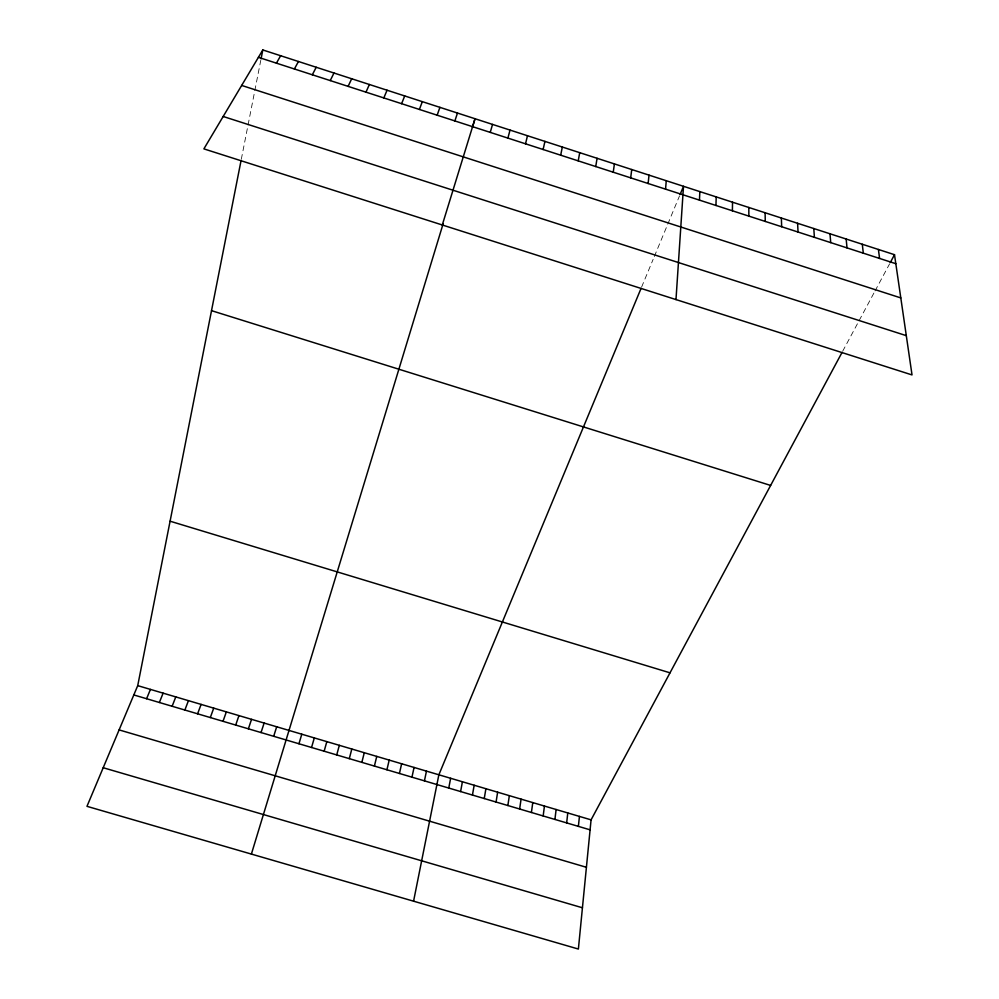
<?xml version="1.0" encoding="UTF-8"?>
<svg xmlns="http://www.w3.org/2000/svg" width="999" height="999" viewBox="0 0 999 999"><rect width="100%" height="100%" fill="white"/><g stroke="black" fill="none" stroke-linecap="round" stroke-linejoin="round"><path stroke-width="0.75" stroke-dasharray="5 3.75" d="M241.296 159.328L247.777 126.411M248.052 125.012L260.776 60.34M641.583 287.138L653.134 259.353M654.32 256.518L679.52 195.879M842.632 351.323L858.391 321.978M859.115 320.617L874.362 292.207M875.049 290.934L889.585 263.873"/><path stroke-width="1.5" d="M732.404 210.801L732.529 202.198M715.946 205.469L716.208 196.915M699.45 200.125L699.862 191.608M675.986 299.588L683.503 186.313L680.094 194.505M665.546 189.148L666.271 180.719M841.932 352.622L591.071 819.854L578.384 949.05L86.975 806.33L137.725 685.639L241.009 160.802M648.139 183.516L649.013 175.125M578.384 826.373L579.432 816.408M566.658 822.901L567.782 812.961M554.92 819.43L556.118 809.515M630.694 177.859L631.73 169.53M543.169 815.958L544.443 806.056M531.418 812.487L532.767 802.597M613.236 172.215L614.41 163.911M519.642 809.003L521.066 799.138M507.854 805.519L509.353 795.666M496.066 802.035L497.639 792.195M595.741 166.546L597.077 158.292M484.253 798.551L485.901 788.723M472.44 795.054L474.163 785.251M578.221 160.876L579.72 152.672M460.601 791.558L462.412 781.767M448.763 788.049L450.636 778.283M261.064 58.854L262.812 49.95L894.505 254.695L912.025 374.925L203.883 148.876L262.812 49.95M413.574 901.185L438.861 774.799L641.021 288.486M560.676 155.195L562.337 147.028M424.438 780.856L426.461 771.128M411.95 777.172L414.061 767.457M543.119 149.513L544.93 141.396M399.438 773.476L401.635 763.773M386.925 769.767L389.198 760.089M525.524 143.806L527.484 135.739M374.4 766.071L376.748 756.405M361.85 762.362L364.285 752.722M349.3 758.653L351.81 749.025M507.892 138.112L510.027 130.082M336.725 754.932L339.323 745.329M324.151 751.211L326.823 741.633M490.247 132.392L492.532 124.413M311.551 747.489L314.31 737.924M298.951 743.768L301.785 734.215M443.131 223.764L251.386 854.083M472.427 127.285L475.024 118.731L442.282 224.975M273.689 736.3L276.686 726.785M261.039 732.554L264.123 723.064M454.87 120.941L457.48 113.049M248.376 728.82L251.548 719.342M235.702 725.062L238.948 715.609M223.014 721.315L226.348 711.875M437.15 115.197L439.91 107.355M210.314 717.557L213.724 708.141M197.602 713.798L201.099 704.407M419.393 109.453L422.327 101.648M184.865 710.039L188.449 700.661M172.128 706.268L175.787 696.915M401.61 103.696L404.707 95.941M159.365 702.497L163.112 693.156M146.603 698.726L150.424 689.41M383.816 97.927L387.063 90.222M365.971 92.158L369.393 84.49M348.114 86.376L351.698 78.759M330.232 80.582L333.978 73.014M312.325 74.788L316.221 67.258M890.284 262.562L894.505 254.695M294.38 68.981L298.451 61.501M276.411 63.162L280.644 55.732M103.209 767.731L582.442 907.779M119.118 729.907L586.413 867.294M137.725 685.639L591.071 819.854M133.816 694.942L590.097 829.832M170.092 521.203L670.017 672.827M211.513 310.652L770.629 485.427M223.177 116.483L906.293 335.652M241.671 85.439L900.798 297.914M258.416 57.33L895.816 263.699M878.408 249.488L879.582 258.441M862.287 244.256L863.311 253.184M846.153 239.023L847.027 247.902M829.982 233.791L830.731 242.632M813.798 228.546L814.397 237.337M797.589 223.289L798.051 232.043M781.355 218.032L781.668 226.748M765.109 212.762L765.271 221.441M748.825 207.48L748.85 216.121"/></g></svg>
